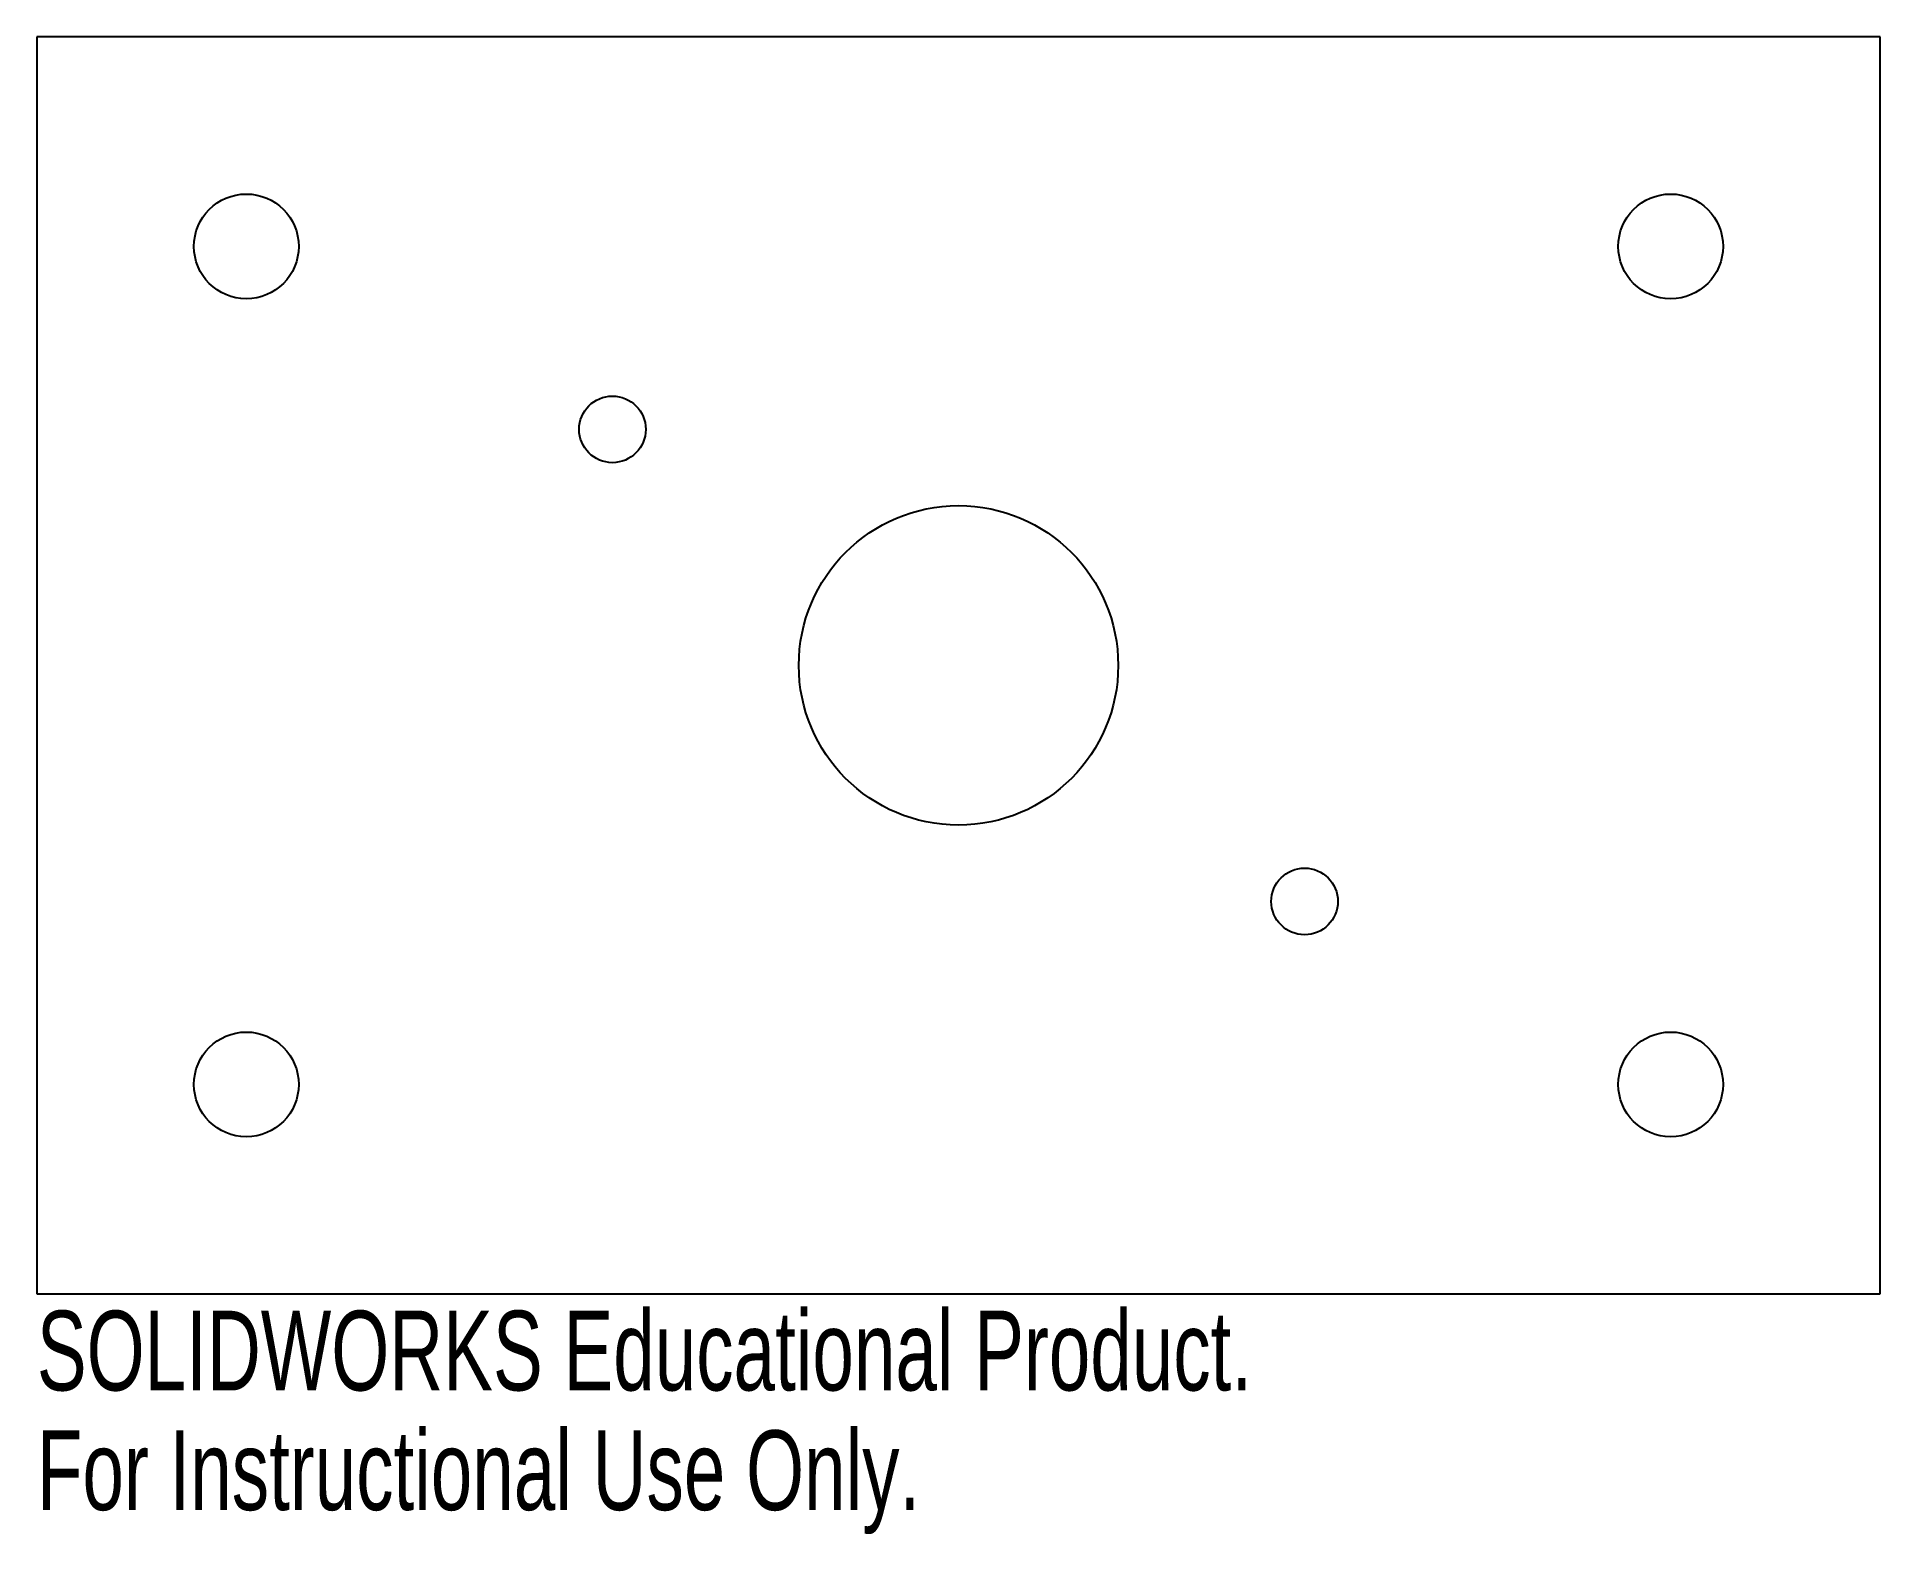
# Model space of a CAD drawing. Header units: inches. Extents: x -2.2 to 2.2, y -2.07 to 1.5.
import ezdxf

# ---------------------------------------------------------------- set-up
doc = ezdxf.new("R2010")
doc.units = ezdxf.units.IN
doc.header["$MEASUREMENT"] = 0
doc.styles.add('SLDTEXTSTYLE0', font='TXT', dxfattribs={"width": 0.7})

msp = doc.modelspace()

# ---------------------------------------------------------------- linework, layer by layer
at = {"color": 7, "linetype": 'Continuous', "lineweight": 25}
for p, q in [((2.2, 1.5), (-2.2, 1.5)), ((-2.2, 1.5), (-2.2, -1.5)), ((2.2, -1.5), (2.2, 1.5)), ((-2.2, -1.5), (2.2, -1.5))]:
    msp.add_line(p, q, dxfattribs=at)
for centre, radius in [((-1.7, 1), 0.125), ((1.7, 1), 0.125), ((-0.8262, 0.5633), 0.0795), ((0, 0), 0.3812), ((0.8262, -0.5633), 0.0795), ((-1.7, -1), 0.125), ((1.7, -1), 0.125)]:
    msp.add_circle(centre, radius, dxfattribs=at)

# ---------------------------------------------------------------- texts
at = {"color": 7, "linetype": 'Continuous', "char_height": 0.1903, "attachment_point": 1, "style": 'SLDTEXTSTYLE0'}
for s, insert in [('SOLIDWORKS Educational Product.', (-2.2, -1.5401)), ('For Instructional Use Only.', (-2.2, -1.8256))]:
    msp.add_mtext(s, dxfattribs=dict(at, insert=insert))

doc.saveas('drawing.dxf')
